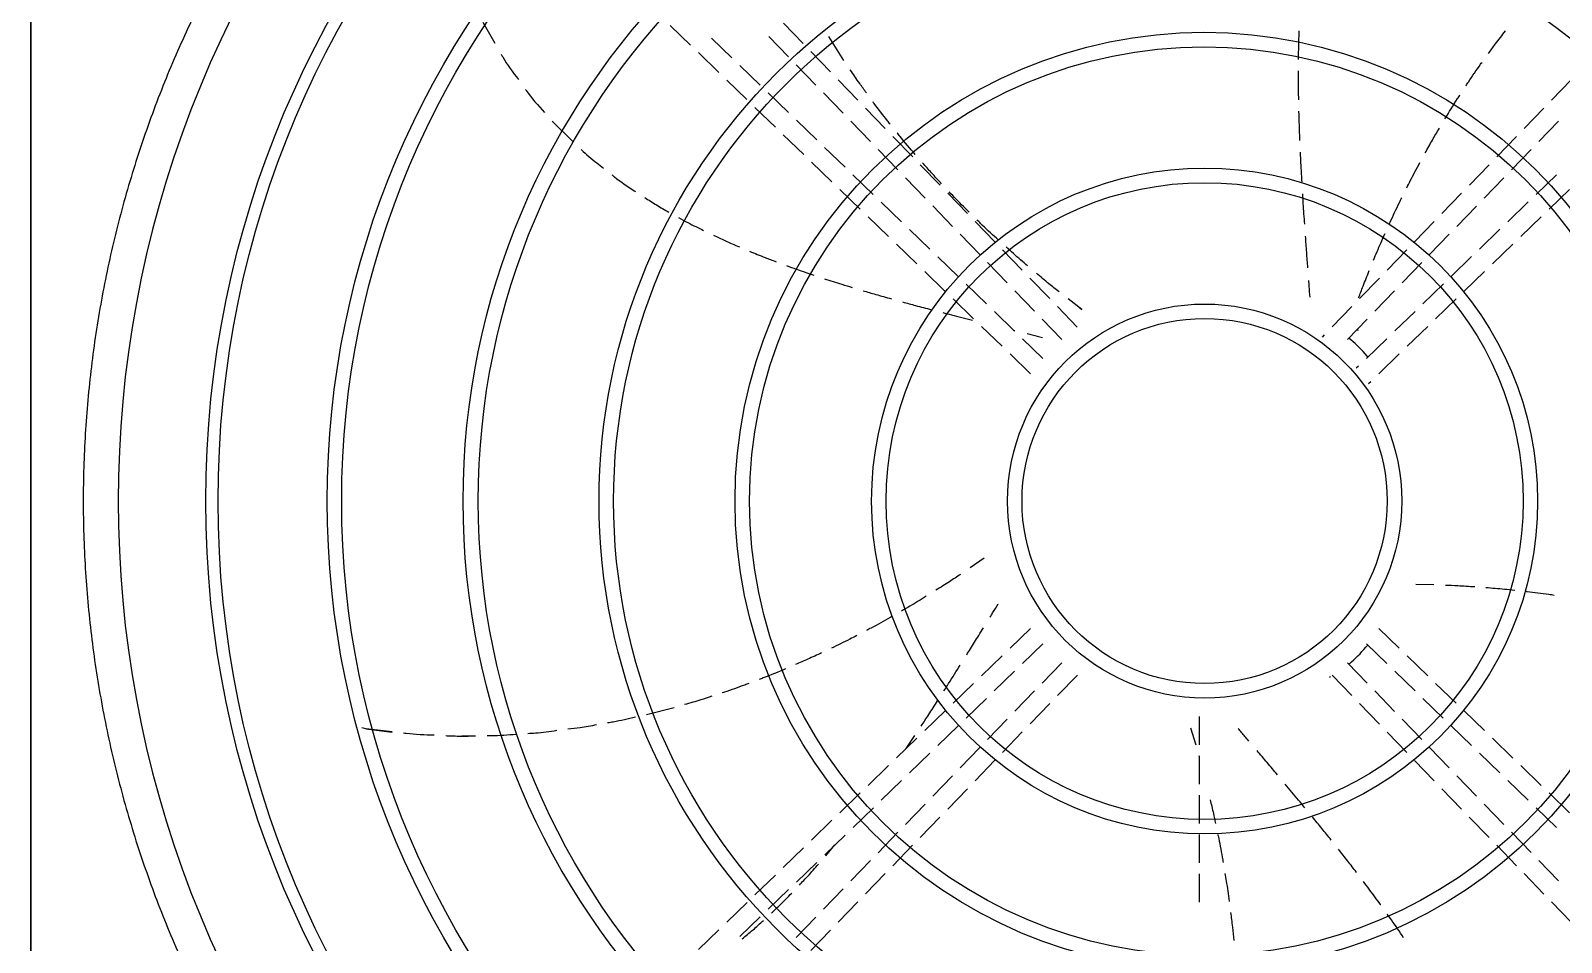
# Model space of a CAD drawing. Extents: x -1 to 275, y -26 to 150.
# Drawn here: x 87.61 to 102.94, y 45.76 to 54.9 of the extents above; entities that cross this region are included whole.
import ezdxf

# ---------------------------------------------------------------- set-up
doc = ezdxf.new("R2010")
doc.units = 0
doc.header["$MEASUREMENT"] = 0
doc.layers.get('0').update_dxf_attribs({"linetype": 'CONTINUOUS'})

msp = doc.modelspace()

# ---------------------------------------------------------------- linework, layer by layer
at = {"color": 7, "linetype": 'Continuous', "lineweight": 25}
for p, q in [((87.6075, 57.59329), (87.6075, 42.77045)), ((87.60919, 57.59329), (87.60919, 42.77045)), ((92.13583, 54.9816), (92.25738, 54.76877)), ((94.01248, 54.94796), (94.21662, 54.75058)), ((95.34448, 54.76552), (95.148, 54.96872)), ((94.63137, 54.62338), (94.42822, 54.81981)), ((95.0018, 54.83674), (95.19898, 54.63281)), ((95.75348, 54.59617), (95.60124, 54.83632)), ((94.29536, 54.67444), (94.49977, 54.4768)), ((95.61903, 54.48156), (95.42197, 54.68538)), ((94.91525, 54.34889), (94.71166, 54.54574)), ((95.27548, 54.55369), (95.47304, 54.34936)), ((94.57913, 54.40007), (94.78232, 54.2036)), ((95.89333, 54.19788), (95.69591, 54.40206)), ((103.03748, 54.40332), (102.84018, 54.19927)), ((94.86251, 54.12607), (95.06653, 53.92879)), ((95.19778, 54.07571), (94.99474, 54.27204)), ((95.54899, 54.27082), (95.74644, 54.06661)), ((92.83179, 53.98728), (93.04049, 53.78106)), ((95.48152, 53.80136), (95.27786, 53.99828)), ((95.82336, 53.98706), (96.02, 53.78368)), ((96.1665, 53.91536), (95.96965, 54.11895)), ((102.76254, 54.11897), (102.56553, 53.91522)), ((102.71282, 53.78436), (102.90985, 53.98814)), ((95.14585, 53.8521), (95.35009, 53.65461)), ((96.44162, 53.63082), (96.24403, 53.83517)), ((102.48821, 53.83525), (102.29081, 53.6311)), ((95.76458, 53.52767), (95.56004, 53.72544)), ((96.0964, 53.70466), (96.2939, 53.5004)), ((102.43854, 53.50069), (102.63548, 53.70437)), ((95.42901, 53.57831), (95.63285, 53.38122)), ((96.71593, 53.34712), (96.5181, 53.55172)), ((102.21408, 53.55174), (102.01692, 53.34783)), ((96.04766, 53.25395), (95.84402, 53.45086)), ((96.37077, 53.42091), (96.56792, 53.21701)), ((102.16468, 53.21745), (102.36161, 53.42113)), ((102.8888, 53.45149), (102.68481, 53.25425)), ((95.71293, 53.30379), (95.91719, 53.10629)), ((96.9904, 53.06326), (96.7926, 53.26783)), ((101.93981, 53.26808), (101.74208, 53.06358)), ((102.8153, 53.1066), (103.01952, 53.30406)), ((96.33014, 52.98082), (96.1264, 53.17782)), ((96.64411, 53.13821), (96.84165, 52.93391)), ((101.89093, 52.93434), (102.0879, 53.13804)), ((102.60631, 53.17834), (102.402, 52.98079)), ((95.99577, 53.03031), (96.20049, 52.83236)), ((96.61331, 52.70702), (96.41013, 52.90348)), ((97.2645, 52.77977), (97.06683, 52.98421)), ((101.66524, 52.98412), (101.46795, 52.78007)), ((102.32309, 52.9045), (102.11879, 52.70696)), ((102.53255, 52.83321), (102.73629, 53.0302)), ((96.28034, 52.75515), (96.48423, 52.55801)), ((96.91806, 52.85488), (97.11483, 52.65138)), ((101.61765, 52.6517), (101.81414, 52.85491)), ((102.24797, 52.55804), (102.45303, 52.75632)), ((96.89715, 52.43258), (96.69308, 52.62989)), ((97.5399, 52.49495), (97.34188, 52.69974)), ((101.39047, 52.69994), (101.19315, 52.49587)), ((102.03994, 52.63072), (101.83532, 52.43287)), ((96.56376, 52.48111), (96.7687, 52.28295)), ((97.19201, 52.57155), (97.38924, 52.36757)), ((101.34373, 52.36841), (101.54035, 52.57175)), ((101.96379, 52.28326), (102.16938, 52.48205)), ((97.17944, 52.15963), (96.97589, 52.35644)), ((97.46487, 52.28935), (97.66308, 52.08436)), ((97.81508, 52.21036), (97.61609, 52.41615)), ((101.11608, 52.41615), (100.91735, 52.21063)), ((101.06936, 52.08465), (101.26696, 52.28901)), ((101.75694, 52.35708), (101.55224, 52.15916)), ((96.84775, 52.20652), (97.0522, 52.00884)), ((98.09075, 51.92525), (97.89232, 52.13047)), ((98.1359, 52.10052), (97.99798, 52.20668)), ((100.84015, 52.13078), (100.64212, 51.92597)), ((101.67968, 52.00856), (101.88509, 52.20717)), ((97.46271, 51.88572), (97.25969, 52.08203)), ((97.73965, 52.00517), (97.93611, 51.80199)), ((98.11327, 52.11746), (98.11272, 52.11745)), ((98.13004, 52.10479), (98.1357, 52.10052)), ((98.1357, 52.10052), (98.1359, 52.10052)), ((100.7961, 51.80203), (100.99294, 52.00561)), ((101.47303, 52.08257), (101.2698, 51.88606)), ((97.13267, 51.93103), (97.33721, 51.73326)), ((97.45669, 51.89155), (97.46575, 51.88933)), ((100.56461, 51.84581), (100.54289, 51.82334)), ((101.39532, 51.73361), (101.60016, 51.93167)), ((97.74686, 51.61098), (97.54268, 51.8084)), ((101.18966, 51.80857), (100.98587, 51.61153)), ((97.41749, 51.65563), (97.62262, 51.45729)), ((100.90658, 51.53486), (100.88454, 51.51355)), ((101.11044, 51.45815), (101.31497, 51.65592)), ((101.00756, 51.35868), (101.03054, 51.3809)), ((97.15817, 49.60895), (97.01656, 49.51144)), ((101.48096, 49.35016), (101.48116, 49.35016)), ((101.48116, 49.35016), (101.66206, 49.34538)), ((97.29749, 49.15125), (97.29807, 49.15125)), ((97.62295, 48.90676), (97.41753, 48.70814)), ((101.31506, 48.70773), (101.10954, 48.90645)), ((97.33726, 48.63052), (97.13242, 48.43246)), ((97.54287, 48.55552), (97.74639, 48.75229)), ((100.98604, 48.75204), (101.18989, 48.55493)), ((101.60038, 48.43185), (101.39538, 48.63007)), ((97.25928, 48.2813), (97.46278, 48.47807)), ((97.93699, 48.56266), (97.73939, 48.3583)), ((100.99274, 48.35833), (100.79546, 48.56237)), ((101.26987, 48.4776), (101.47355, 48.28067)), ((97.0523, 48.35499), (96.84828, 48.15773)), ((97.89221, 48.23316), (98.09086, 48.4386)), ((100.62543, 48.4154), (100.62053, 48.42262)), ((100.64152, 48.43838), (100.84009, 48.23302)), ((101.88454, 48.1571), (101.67963, 48.35523)), ((96.97646, 48.00785), (97.17954, 48.20421)), ((97.66308, 48.27938), (97.46583, 48.07537)), ((97.6169, 47.94842), (97.81509, 48.1534)), ((100.91737, 48.15309), (101.11549, 47.94819)), ((101.26653, 48.07517), (101.06937, 48.27908)), ((101.5522, 48.20462), (101.75629, 48.00728)), ((94.05213, 48.11179), (93.77489, 48.04078)), ((96.76801, 48.08011), (96.56415, 47.883)), ((97.38924, 47.99616), (97.19137, 47.79152)), ((99.31107, 48.02252), (99.31107, 47.73817)), ((101.54053, 47.7918), (101.34381, 47.99524)), ((102.16827, 47.88276), (101.96445, 48.07983)), ((90.96465, 47.89949), (90.92449, 47.90887)), ((90.964, 47.89949), (90.92453, 47.90873)), ((90.964, 47.89949), (91.2301, 47.86686)), ((90.96465, 47.89949), (90.964, 47.89949)), ((91.22971, 47.86821), (90.96465, 47.89949)), ((96.69317, 47.73393), (96.8966, 47.93063)), ((97.34128, 47.66337), (97.5399, 47.86879)), ((99.22565, 47.90913), (99.2763, 47.7392)), ((101.19324, 47.86777), (101.39069, 47.66357)), ((101.83584, 47.93037), (102.03917, 47.73377)), ((91.87912, 47.8275), (91.98898, 47.82509)), ((91.98897, 47.82455), (91.98965, 47.82455)), ((96.48421, 47.80571), (96.28032, 47.60856)), ((96.37679, 47.70184), (96.46369, 47.83162)), ((97.11539, 47.71294), (96.91796, 47.50875)), ((101.81477, 47.50816), (101.61706, 47.71264)), ((102.453, 47.60744), (102.24783, 47.80583)), ((96.20068, 47.53156), (95.99558, 47.33324)), ((96.41023, 47.46036), (96.6138, 47.65719)), ((97.06706, 47.37976), (97.26493, 47.58441)), ((99.30751, 47.62884), (99.31107, 47.61608)), ((99.31107, 47.62872), (99.31107, 47.34463)), ((101.46751, 47.58412), (101.6656, 47.37925)), ((102.11839, 47.65716), (102.32269, 47.45962)), ((102.73617, 47.33364), (102.53162, 47.53143)), ((96.12656, 47.18607), (96.33094, 47.38368)), ((96.8414, 47.42957), (96.64372, 47.22513)), ((102.08804, 47.22554), (101.89175, 47.42855)), ((102.40166, 47.38326), (102.60613, 47.18557)), ((95.91719, 47.25745), (95.7129, 47.05992)), ((96.79233, 47.09563), (96.9899, 47.29996)), ((99.31107, 47.23512), (99.31107, 46.9516)), ((101.74286, 47.29934), (101.94007, 47.09538)), ((103.01954, 47.05966), (102.81537, 47.25707)), ((95.84403, 46.91289), (96.04779, 47.10991)), ((96.5671, 47.14588), (96.37071, 46.94277)), ((102.36162, 46.9426), (102.16489, 47.14606)), ((102.68502, 47.10929), (102.88884, 46.91221)), ((95.63348, 46.98313), (95.42947, 46.78587)), ((96.51798, 46.81189), (96.71514, 47.0158)), ((102.01659, 47.01625), (102.21403, 46.81205)), ((95.56062, 46.63886), (95.76416, 46.83566)), ((96.29367, 46.8631), (96.09634, 46.65901)), ((99.31107, 46.84092), (99.31107, 46.55726)), ((102.63545, 46.65939), (102.43838, 46.86321)), ((95.34935, 46.70839), (95.14599, 46.51176)), ((95.57075, 46.62826), (95.66295, 46.7378)), ((96.244, 46.52853), (96.44152, 46.73281)), ((102.29078, 46.73267), (102.48822, 46.52848)), ((95.27735, 46.36496), (95.48112, 46.56199)), ((96.02043, 46.5805), (95.82324, 46.37655)), ((102.90915, 46.37632), (102.71206, 46.58016)), ((95.06623, 46.43464), (94.86189, 46.23707)), ((95.97007, 46.24522), (96.1674, 46.44931)), ((99.31107, 46.44682), (99.31107, 46.16299)), ((102.565, 46.44906), (102.76238, 46.24493)), ((94.78271, 46.16051), (94.57904, 45.96358)), ((94.99473, 46.09169), (95.1986, 46.28881)), ((95.7466, 46.2973), (95.54962, 46.09357)), ((95.69592, 45.96169), (95.89257, 46.16507)), ((102.83911, 46.16557), (103.03665, 45.96127)), ((94.7117, 45.81803), (94.91552, 46.0151)), ((95.472, 46.0133), (95.27522, 45.80978)), ((94.49948, 45.88665), (94.29506, 45.689)), ((95.42158, 45.67796), (95.619, 45.88214))]:
    msp.add_line(p, q, dxfattribs=at)
for centre, radius in [((99.35942, 50.18248), 9.99706), ((99.35942, 50.18187), 9.87436), ((99.35942, 50.18248), 8.78089), ((99.35942, 50.18187), 8.63615), ((99.35942, 50.18187), 7.41998), ((99.36561, 50.18196), 7.27453), ((99.35942, 50.18187), 6.05846), ((99.35942, 50.18187), 5.9131), ((99.35942, 50.18187), 4.69694), ((99.35942, 50.18187), 4.55158), ((99.36561, 50.18187), 3.33542), ((99.36561, 50.18196), 3.18997), ((99.36561, 50.18187), 1.9739), ((99.36561, 50.18196), 1.82845)]:
    msp.add_circle(centre, radius)
for centre, radius, start, end in [((99.36453, 50.18187), 10.89215, 277.952419, 82.047581), ((99.36479, 50.18187), 10.88004, 137.062968, 222.937036)]:
    msp.add_arc(centre, radius, start, end, dxfattribs=at)
for points, knots in [([(91.53413, 42.77045), (91.67666, 42.62471), (91.9638, 42.33112), (92.42865, 41.91994), (92.92123, 41.52942), (93.44251, 41.16462), (93.99053, 40.82744), (94.56326, 40.52083), (95.15806, 40.24731), (95.77155, 40.00927), (96.40072, 39.80843), (97.04224, 39.64622), (97.6925, 39.52367), (98.34779, 39.44135), (99.0045, 39.39939), (99.65919, 39.39747), (100.30774, 39.43487), (100.94675, 39.51034), (101.57303, 39.62229), (102.18436, 39.769), (102.77827, 39.94848), (103.35556, 40.1596), (103.91996, 40.4031), (104.47467, 40.681), (105.01952, 40.99467), (105.55133, 41.34387), (106.06731, 41.72831), (106.56405, 42.14697), (107.03821, 42.59838), (107.48632, 43.08028), (107.90567, 43.59052), (108.2937, 44.12652), (108.64811, 44.68531), (108.96701, 45.26365), (109.24894, 45.85825), (109.49292, 46.46578), (109.69812, 47.08216), (109.86439, 47.70376), (109.99208, 48.32702), (110.08193, 48.94925), (110.1349, 49.56742), (110.15233, 50.18186), (110.1349, 50.7963), (110.08193, 51.41447), (109.99208, 52.0367), (109.8644, 52.65997), (109.69812, 53.28157), (109.49293, 53.89794), (109.24895, 54.50546), (108.96702, 55.10006), (108.64812, 55.67842), (108.2937, 56.23721), (107.90567, 56.77321), (107.48633, 57.28344), (107.03822, 57.76534), (106.56405, 58.21676), (106.06732, 58.63542), (105.55134, 59.01986), (105.01953, 59.36906), (104.47468, 59.68273), (103.91997, 59.96063), (103.35557, 60.20413), (102.77828, 60.41525), (102.18437, 60.59472), (101.57305, 60.74144), (100.94676, 60.85339), (100.30775, 60.92887), (99.6592, 60.96626), (99.00452, 60.96434), (98.34781, 60.92238), (97.69251, 60.84007), (97.04225, 60.71752), (96.40073, 60.55531), (95.77157, 60.35447), (95.15808, 60.11643), (94.56327, 59.84291), (93.99054, 59.5363), (93.44252, 59.19912), (92.92125, 58.83433), (92.42867, 58.4438), (91.96381, 58.03262), (91.67666, 57.73902), (91.53413, 57.59329)], [0, 0, 0, 0, 0.01189592, 0.02396584, 0.03619649, 0.04857359, 0.06108194, 0.07373471, 0.0864717, 0.09927432, 0.11212355, 0.12500004, 0.13787625, 0.15072533, 0.16352795, 0.17626509, 0.18891813, 0.20142621, 0.21380317, 0.22603385, 0.23810393, 0.25000004, 0.2618959, 0.27396585, 0.28619652, 0.29857361, 0.31108196, 0.32373474, 0.33647171, 0.34927432, 0.36212355, 0.37500004, 0.38787624, 0.40072531, 0.41352793, 0.42626506, 0.4389181, 0.45142619, 0.46380314, 0.47603381, 0.48810388, 0.50000001, 0.51189586, 0.52396581, 0.53619649, 0.54857357, 0.56108191, 0.57373469, 0.58647168, 0.59927428, 0.6121235, 0.62499999, 0.63787621, 0.65072529, 0.66352791, 0.67626502, 0.68891805, 0.70142614, 0.71380312, 0.72603376, 0.73810387, 0.74999998, 0.76189582, 0.77396578, 0.78619645, 0.79857355, 0.81108188, 0.82373468, 0.83647168, 0.84927427, 0.86212351, 0.87499998, 0.88787621, 0.90072531, 0.91352792, 0.92626504, 0.93891808, 0.95142617, 0.96380314, 0.97603381, 0.98810396, 1, 1, 1, 1]), ([(100.84311, 39.39447), (101.05753, 39.42764), (101.48639, 39.49398), (102.12068, 39.64199), (102.7455, 39.82488), (103.35815, 40.0455), (103.95656, 40.30213), (104.53856, 40.59411), (105.10207, 40.92031), (105.6451, 41.27961), (106.16569, 41.6707), (106.66199, 42.09219), (107.13223, 42.54257), (107.57472, 43.02025), (107.98788, 43.5235), (108.37024, 44.05054), (108.72043, 44.59947), (109.03721, 45.16835), (109.31943, 45.75514), (109.5661, 46.35774), (109.77633, 46.97399), (109.94937, 47.60171), (110.0846, 48.23864), (110.18154, 48.88251), (110.23984, 49.53102), (110.2593, 50.18186), (110.23984, 50.8327), (110.18154, 51.48121), (110.0846, 52.12509), (109.94937, 52.76202), (109.77633, 53.38973), (109.5661, 54.00599), (109.31944, 54.60859), (109.03721, 55.19537), (108.72044, 55.76425), (108.37025, 56.31319), (107.98788, 56.84023), (107.57472, 57.34348), (107.13223, 57.82115), (106.662, 58.27154), (106.1657, 58.69303), (105.64511, 59.08412), (105.10208, 59.44342), (104.53856, 59.76963), (103.95657, 60.0616), (103.35816, 60.31823), (102.74551, 60.53886), (102.12069, 60.72175), (101.4864, 60.86976), (101.05755, 60.93609), (100.84312, 60.96926)], [0, 0, 0, 0, 0.02083334, 0.04166665, 0.06250003, 0.08333335, 0.10416665, 0.125, 0.1458333, 0.16666668, 0.18749997, 0.20833336, 0.22916668, 0.25000001, 0.27083332, 0.29166664, 0.31250001, 0.33333334, 0.35416664, 0.37499996, 0.39583334, 0.41666666, 0.43749998, 0.4583333, 0.47916665, 0.5, 0.5208333, 0.54166664, 0.5625, 0.58333332, 0.60416664, 0.62499998, 0.64583333, 0.66666665, 0.68749999, 0.70833331, 0.72916664, 0.74999997, 0.77083333, 0.79166666, 0.81249999, 0.83333331, 0.85416669, 0.875, 0.89583335, 0.91666666, 0.9375, 0.95833334, 0.97916668, 1, 1, 1, 1]), ([(101.09832, 39.39446), (101.35118, 39.44051), (101.85689, 39.5326), (102.60073, 39.7381), (103.32907, 39.99171), (104.03748, 40.29706), (104.72268, 40.65131), (105.38118, 41.05306), (106.00972, 41.50021), (106.60518, 41.99056), (107.16459, 42.52166), (107.68517, 43.09088), (108.16433, 43.69538), (108.59969, 44.33215), (108.98907, 44.99803), (109.33054, 45.68971), (109.6224, 46.40373), (109.86321, 47.13655), (110.05175, 47.88452), (110.1871, 48.64393), (110.26859, 49.41098), (110.29579, 50.18188), (110.26858, 50.95277), (110.1871, 51.71982), (110.05175, 52.47923), (109.8632, 53.2272), (109.6224, 53.96002), (109.33053, 54.67405), (108.98906, 55.36572), (108.59967, 56.0316), (108.16432, 56.66837), (107.68516, 57.27287), (107.16458, 57.84209), (106.60517, 58.37319), (106.00971, 58.86354), (105.38116, 59.31068), (104.72266, 59.71243), (104.03747, 60.06668), (103.32905, 60.37203), (102.60071, 60.62564), (101.85688, 60.83114), (101.35116, 60.92323), (101.0983, 60.96927)], [0, 0, 0, 0, 0.02500002, 0.05000002, 0.07500002, 0.10000003, 0.12499999, 0.15000004, 0.17499999, 0.20000003, 0.22500003, 0.25, 0.27500001, 0.30000002, 0.325, 0.35000002, 0.375, 0.4, 0.42500002, 0.45000001, 0.47500003, 0.50000003, 0.52499999, 0.55000001, 0.57500001, 0.6, 0.62500003, 0.65, 0.67500002, 0.70000003, 0.72500002, 0.75000002, 0.77499999, 0.80000001, 0.825, 0.85000003, 0.87500003, 0.89999998, 0.92500001, 0.95, 0.975, 1, 1, 1, 1]), ([(90.92879, 57.59329), (90.78328, 57.42182), (90.49225, 57.07888), (90.09587, 56.53241), (89.73076, 55.96495), (89.40099, 55.37609), (89.10701, 54.76862), (88.85008, 54.14456), (88.63109, 53.50621), (88.45082, 52.85585), (88.30993, 52.19585), (88.20894, 51.52857), (88.14819, 50.85644), (88.12792, 50.18187), (88.14819, 49.5073), (88.20894, 48.83516), (88.30993, 48.16789), (88.45082, 47.50788), (88.63109, 46.85753), (88.85008, 46.21917), (89.10701, 45.59511), (89.40099, 44.98765), (89.73076, 44.39879), (90.09588, 43.83132), (90.49225, 43.28485), (90.78328, 42.94191), (90.92879, 42.77045)], [0, 0, 0, 0, 0.04166667, 0.08333333, 0.125, 0.16666666, 0.20833334, 0.25000002, 0.29166668, 0.33333335, 0.375, 0.41666669, 0.45833337, 0.49999998, 0.54166666, 0.58333334, 0.62500004, 0.66666665, 0.70833332, 0.75000002, 0.7916667, 0.83333334, 0.87500001, 0.91666668, 0.95833336, 1, 1, 1, 1]), ([(100.30993, 54.89386), (100.30752, 54.82275), (100.30428, 54.72723), (100.30356, 54.63168), (100.30338, 54.60726)], [0, 0, 0, 0, 0.74440751, 1, 1, 1, 1]), ([(102.20932, 54.66751), (102.23138, 54.69825), (102.28659, 54.77523), (102.34515, 54.84969), (102.38032, 54.8944)], [0, 0, 0, 0, 0.39944591, 1, 1, 1, 1]), ([(92.31981, 54.65946), (92.32502, 54.65024), (92.37539, 54.56107), (92.43767, 54.47897), (92.49352, 54.40535)], [0, 0, 0, 0, 0.10339207, 1, 1, 1, 1]), ([(95.9787, 54.27197), (95.95594, 54.30289), (95.89994, 54.37897), (95.84735, 54.45745), (95.81614, 54.50404)], [0, 0, 0, 0, 0.40642054, 1, 1, 1, 1]), ([(100.30226, 54.4933), (100.30226, 54.4932), (100.30153, 54.42916), (100.30246, 54.33217), (100.30432, 54.23532), (100.30495, 54.20238)], [0, 0, 0, 0, 0.00104442, 0.66025061, 1, 1, 1, 1]), ([(101.98352, 54.34361), (101.99149, 54.3558), (102.03869, 54.42798), (102.0921, 54.50623), (102.1392, 54.57096), (102.1439, 54.57742)], [0, 0, 0, 0, 0.15458064, 0.9155957, 1, 1, 1, 1]), ([(92.56312, 54.30555), (92.56521, 54.30255), (92.62215, 54.22059), (92.69023, 54.14677), (92.75582, 54.07566)], [0, 0, 0, 0, 0.03663548, 1, 1, 1, 1]), ([(96.21717, 53.95699), (96.20764, 53.96884), (96.15318, 54.03652), (96.0953, 54.11142), (96.04872, 54.17562), (96.04446, 54.1815)], [0, 0, 0, 0, 0.16161629, 0.92321009, 1, 1, 1, 1]), ([(101.77227, 54.01109), (101.8135, 54.07885), (101.86239, 54.15919), (101.91469, 54.23865), (101.92287, 54.25109)], [0, 0, 0, 0, 0.84343876, 1, 1, 1, 1]), ([(100.30713, 54.08833), (100.30838, 54.04115), (100.31098, 53.94319), (100.315, 53.84529), (100.31708, 53.79453)], [0, 0, 0, 0, 0.48157207, 1, 1, 1, 1]), ([(96.46808, 53.65347), (96.41598, 53.71409), (96.35448, 53.78564), (96.29485, 53.86019), (96.28573, 53.87159)], [0, 0, 0, 0, 0.84707943, 1, 1, 1, 1]), ([(101.5751, 53.66976), (101.59868, 53.71267), (101.64377, 53.79477), (101.69316, 53.87768), (101.71673, 53.91724)], [0, 0, 0, 0, 0.52277898, 1, 1, 1, 1]), ([(93.12211, 53.7026), (93.17301, 53.65731), (93.24497, 53.59326), (93.32144, 53.53451), (93.34383, 53.51731)], [0, 0, 0, 0, 0.70723301, 1, 1, 1, 1]), ([(100.32211, 53.67802), (100.32435, 53.62945), (100.32894, 53.52982), (100.33474, 53.43025), (100.33771, 53.37923)], [0, 0, 0, 0, 0.48754648, 1, 1, 1, 1]), ([(96.73199, 53.36045), (96.69794, 53.39666), (96.63407, 53.4646), (96.57074, 53.53688), (96.54117, 53.57063)], [0, 0, 0, 0, 0.53304752, 1, 1, 1, 1]), ([(101.39054, 53.32054), (101.40197, 53.34363), (101.44297, 53.4264), (101.48881, 53.51159), (101.52187, 53.57301)], [0, 0, 0, 0, 0.27889732, 1, 1, 1, 1]), ([(93.43099, 53.44937), (93.43914, 53.443), (93.51081, 53.38692), (93.58876, 53.33159), (93.66055, 53.28599), (93.6642, 53.28367)], [0, 0, 0, 0, 0.10855999, 0.95473773, 1, 1, 1, 1]), ([(93.75796, 53.224), (93.79733, 53.19841), (93.87633, 53.14706), (93.9582, 53.10038), (93.99927, 53.07696)], [0, 0, 0, 0, 0.49831673, 1, 1, 1, 1]), ([(97.00722, 53.07711), (96.98815, 53.09574), (96.92196, 53.1604), (96.85495, 53.23046), (96.80724, 53.28034)], [0, 0, 0, 0, 0.28801389, 1, 1, 1, 1]), ([(100.34468, 53.26091), (100.34668, 53.22828), (100.35292, 53.12654), (100.35989, 53.02483), (100.36463, 52.95574)], [0, 0, 0, 0, 0.32073884, 1, 1, 1, 1]), ([(101.21789, 52.96298), (101.21982, 52.9673), (101.2505, 53.03586), (101.29121, 53.122), (101.33304, 53.20546), (101.34111, 53.22155)], [0, 0, 0, 0, 0.0515203, 0.81709371, 1, 1, 1, 1]), ([(94.09651, 53.02299), (94.12804, 53.0056), (94.2109, 52.95993), (94.29573, 52.91801), (94.34827, 52.89205)], [0, 0, 0, 0, 0.38063605, 1, 1, 1, 1]), ([(97.2931, 52.80347), (97.2891, 52.80709), (97.23296, 52.85779), (97.1639, 52.92279), (97.09824, 52.98755), (97.08615, 52.99947)], [0, 0, 0, 0, 0.05896179, 0.82678494, 1, 1, 1, 1]), ([(94.44668, 52.845), (94.48496, 52.82674), (94.57066, 52.78586), (94.65799, 52.74858), (94.70631, 52.72795)], [0, 0, 0, 0, 0.44658647, 1, 1, 1, 1]), ([(100.37319, 52.83428), (100.37506, 52.80773), (100.38067, 52.72828), (100.38841, 52.6235), (100.39428, 52.54525), (100.39617, 52.51991)], [0, 0, 0, 0, 0.25338042, 0.75820199, 1, 1, 1, 1]), ([(101.05776, 52.59601), (101.08124, 52.65264), (101.11731, 52.73967), (101.15823, 52.83013), (101.17252, 52.86172)], [0, 0, 0, 0, 0.65078455, 1, 1, 1, 1]), ([(94.80827, 52.68495), (94.8596, 52.66372), (94.94758, 52.62734), (95.03674, 52.59403), (95.07387, 52.58016)], [0, 0, 0, 0, 0.58350666, 1, 1, 1, 1]), ([(97.59337, 52.5374), (97.54596, 52.57787), (97.47448, 52.63889), (97.4012, 52.70559), (97.37652, 52.72806)], [0, 0, 0, 0, 0.6631535, 1, 1, 1, 1]), ([(95.17891, 52.54072), (95.24301, 52.51749), (95.33313, 52.48482), (95.42406, 52.45454), (95.45032, 52.44579)], [0, 0, 0, 0, 0.71116452, 1, 1, 1, 1]), ([(97.90769, 52.27814), (97.87385, 52.30492), (97.79926, 52.36394), (97.72245, 52.42842), (97.68049, 52.46364)], [0, 0, 0, 0, 0.45365536, 1, 1, 1, 1]), ([(100.90823, 52.21775), (100.92273, 52.25674), (100.95587, 52.34585), (100.99348, 52.43874), (101.01464, 52.49098)], [0, 0, 0, 0, 0.43754448, 1, 1, 1, 1]), ([(95.55773, 52.40985), (95.61577, 52.39102), (95.70834, 52.36099), (95.80148, 52.33283), (95.83622, 52.32233)], [0, 0, 0, 0, 0.62701032, 1, 1, 1, 1]), ([(95.94431, 52.28957), (95.98673, 52.27703), (96.08115, 52.2491), (96.17595, 52.22255), (96.22817, 52.20792)], [0, 0, 0, 0, 0.4492195, 1, 1, 1, 1]), ([(100.40567, 52.39341), (100.40723, 52.37279), (100.41143, 52.31707), (100.41565, 52.26139), (100.4183, 52.22631)], [0, 0, 0, 0, 0.37004927, 1, 1, 1, 1]), ([(96.33908, 52.17719), (96.38317, 52.16508), (96.47997, 52.1385), (96.57708, 52.11308), (96.62997, 52.09924)], [0, 0, 0, 0, 0.45544393, 1, 1, 1, 1]), ([(96.74412, 52.06951), (96.77252, 52.06217), (96.87143, 52.0366), (96.97053, 52.01175), (97.04118, 51.99404)], [0, 0, 0, 0, 0.28717143, 1, 1, 1, 1]), ([(98.11327, 52.11745), (98.11378, 52.11706), (98.11484, 52.11627), (98.11867, 52.11337), (98.12396, 52.10938), (98.128, 52.10633), (98.13004, 52.10479)], [0, 0, 0, 0, 0.2360288, 0.48492993, 0.74046576, 1, 1, 1, 1]), ([(97.58871, 51.85936), (97.60533, 51.85531), (97.65615, 51.84293), (97.70693, 51.83058), (97.74111, 51.82227)], [0, 0, 0, 0, 0.32699072, 1, 1, 1, 1]), ([(100.90506, 51.89119), (100.90428, 51.89166), (100.90216, 51.89291), (100.89698, 51.89468), (100.89147, 51.89596), (100.88719, 51.89548), (100.88637, 51.89538)], [0, 0, 0, 0, 0.15949577, 0.43227039, 0.89123346, 1, 1, 1, 1]), ([(100.99948, 51.62469), (100.99067, 51.63591), (100.93506, 51.70669), (100.86644, 51.76554), (100.8087, 51.81506)], [0, 0, 0, 0, 0.15857925, 1, 1, 1, 1]), ([(96.92063, 49.44724), (96.88427, 49.42292), (96.80506, 49.36995), (96.71997, 49.31655), (96.67394, 49.28767)], [0, 0, 0, 0, 0.4590241, 1, 1, 1, 1]), ([(96.57758, 49.22775), (96.52398, 49.19474), (96.44363, 49.14525), (96.35728, 49.09584), (96.32855, 49.07939)], [0, 0, 0, 0, 0.66716669, 1, 1, 1, 1]), ([(101.77762, 49.34066), (101.81879, 49.33901), (101.91389, 49.33519), (102.01396, 49.32828), (102.07071, 49.32436)], [0, 0, 0, 0, 0.43287459, 1, 1, 1, 1]), ([(102.18364, 49.31599), (102.24452, 49.31128), (102.33833, 49.30402), (102.43688, 49.29321), (102.47148, 49.28942)], [0, 0, 0, 0, 0.64892692, 1, 1, 1, 1]), ([(102.58308, 49.27758), (102.5873, 49.27714), (102.66156, 49.26929), (102.75603, 49.25731), (102.84878, 49.24335), (102.86697, 49.24062)], [0, 0, 0, 0, 0.04619717, 0.81291294, 1, 1, 1, 1]), ([(97.21695, 49.01976), (97.22552, 49.03365), (97.25259, 49.07749), (97.27961, 49.12131), (97.29807, 49.15125)], [0, 0, 0, 0, 0.31677713, 1, 1, 1, 1]), ([(96.23246, 49.02396), (96.22714, 49.02089), (96.16099, 48.98269), (96.07729, 48.93662), (95.99551, 48.89412), (95.98049, 48.88631)], [0, 0, 0, 0, 0.06673795, 0.82860265, 1, 1, 1, 1]), ([(96.98319, 48.64252), (96.99528, 48.66189), (97.03545, 48.72624), (97.09098, 48.8159), (97.13444, 48.8862), (97.15, 48.91137)], [0, 0, 0, 0, 0.21657344, 0.71952385, 1, 1, 1, 1]), ([(95.88263, 48.83526), (95.85891, 48.82279), (95.77702, 48.77972), (95.68973, 48.73756), (95.62773, 48.70761)], [0, 0, 0, 0, 0.28962741, 1, 1, 1, 1]), ([(95.5276, 48.66037), (95.48278, 48.63919), (95.39839, 48.59933), (95.31001, 48.56136), (95.26858, 48.54355)], [0, 0, 0, 0, 0.53117169, 1, 1, 1, 1]), ([(100.80937, 48.54798), (100.81896, 48.55553), (100.88963, 48.61124), (100.94839, 48.67995), (100.99917, 48.73934)], [0, 0, 0, 0, 0.13564383, 1, 1, 1, 1]), ([(95.16859, 48.50016), (95.09463, 48.4692), (95.00774, 48.43283), (94.91857, 48.39919), (94.9053, 48.39419)], [0, 0, 0, 0, 0.85117589, 1, 1, 1, 1]), ([(96.75489, 48.27963), (96.77063, 48.30433), (96.82564, 48.39068), (96.88002, 48.47745), (96.91886, 48.53939)], [0, 0, 0, 0, 0.28603904, 1, 1, 1, 1]), ([(94.80201, 48.35501), (94.78771, 48.34957), (94.70645, 48.31864), (94.61736, 48.28673), (94.54202, 48.2623), (94.53523, 48.2601)], [0, 0, 0, 0, 0.16266608, 0.92447643, 1, 1, 1, 1]), ([(94.42959, 48.22574), (94.3928, 48.21353), (94.30282, 48.18366), (94.21159, 48.15782), (94.15767, 48.14254)], [0, 0, 0, 0, 0.40887519, 1, 1, 1, 1]), ([(96.52709, 47.92744), (96.55227, 47.96568), (96.6075, 48.04954), (96.6617, 48.13407), (96.69119, 48.18005)], [0, 0, 0, 0, 0.45598561, 1, 1, 1, 1]), ([(93.66571, 48.0164), (93.5917, 47.99914), (93.49885, 47.97749), (93.40504, 47.96157), (93.386, 47.95835)], [0, 0, 0, 0, 0.79707561, 1, 1, 1, 1]), ([(91.64986, 47.83549), (91.55588, 47.8384), (91.45272, 47.84159), (91.3509, 47.85388), (91.34183, 47.85498)], [0, 0, 0, 0, 0.91094237, 1, 1, 1, 1]), ([(92.47366, 47.84403), (92.38854, 47.83653), (92.29039, 47.82789), (92.19227, 47.82808), (92.17923, 47.8281)], [0, 0, 0, 0, 0.86718784, 1, 1, 1, 1]), ([(92.87718, 47.88195), (92.80589, 47.87164), (92.70947, 47.85771), (92.6125, 47.85245), (92.58723, 47.85108)], [0, 0, 0, 0, 0.73941863, 1, 1, 1, 1]), ([(93.2753, 47.93909), (93.22057, 47.92875), (93.12559, 47.91081), (93.02972, 47.90014), (92.9891, 47.89562)], [0, 0, 0, 0, 0.57618242, 1, 1, 1, 1]), ([(99.80918, 47.7776), (99.79604, 47.79308), (99.76013, 47.8354), (99.72423, 47.87768), (99.70146, 47.9045)], [0, 0, 0, 0, 0.36580278, 1, 1, 1, 1]), ([(92.06445, 47.82787), (91.97307, 47.82518), (91.87366, 47.82226), (91.7749, 47.82823), (91.76691, 47.82871)], [0, 0, 0, 0, 0.91908325, 1, 1, 1, 1]), ([(100.09472, 47.43982), (100.07779, 47.45998), (100.02675, 47.52073), (99.95868, 47.60123), (99.90753, 47.66158), (99.89069, 47.68146)], [0, 0, 0, 0, 0.24980516, 0.75291187, 1, 1, 1, 1]), ([(100.36976, 47.10985), (100.34872, 47.13537), (100.28361, 47.21437), (100.21791, 47.29291), (100.17344, 47.34607)], [0, 0, 0, 0, 0.32305188, 1, 1, 1, 1]), ([(99.42129, 47.18857), (99.43222, 47.14345), (99.45073, 47.06707), (99.46763, 46.98599), (99.47455, 46.95281)], [0, 0, 0, 0, 0.59075464, 1, 1, 1, 1]), ([(100.63288, 46.78591), (100.60236, 46.8241), (100.54006, 46.90206), (100.47682, 46.97927), (100.44457, 47.01865)], [0, 0, 0, 0, 0.48985766, 1, 1, 1, 1]), ([(99.49798, 46.84274), (99.49902, 46.83786), (99.51474, 46.76417), (99.53263, 46.67081), (99.54794, 46.57922), (99.55084, 46.56193)], [0, 0, 0, 0, 0.05447578, 0.82148954, 1, 1, 1, 1]), ([(100.88656, 46.46212), (100.85751, 46.49997), (100.79751, 46.57814), (100.73639, 46.65542), (100.70486, 46.69529)], [0, 0, 0, 0, 0.48416948, 1, 1, 1, 1]), ([(95.30704, 46.33416), (95.33629, 46.36497), (95.4013, 46.43346), (95.4634, 46.50459), (95.49756, 46.54372)], [0, 0, 0, 0, 0.44988429, 1, 1, 1, 1]), ([(99.56947, 46.4515), (99.57384, 46.42611), (99.58945, 46.33543), (99.60253, 46.23996), (99.61195, 46.17121)], [0, 0, 0, 0, 0.27992058, 1, 1, 1, 1]), ([(101.12899, 46.1365), (101.12844, 46.13727), (101.09084, 46.19016), (101.03306, 46.26833), (100.97501, 46.34508), (100.95552, 46.37086)], [0, 0, 0, 0, 0.00977442, 0.66748489, 1, 1, 1, 1]), ([(95.02851, 46.05517), (95.0552, 46.08016), (95.12425, 46.14483), (95.19033, 46.21255), (95.23087, 46.25409)], [0, 0, 0, 0, 0.38645719, 1, 1, 1, 1]), ([(99.62598, 46.06117), (99.63222, 46.01246), (99.64406, 45.92013), (99.65287, 45.82463), (99.65703, 45.77951)], [0, 0, 0, 0, 0.5276329, 1, 1, 1, 1]), ([(101.35859, 45.80723), (101.31813, 45.86711), (101.26432, 45.94673), (101.20845, 46.0249), (101.19459, 46.04429)], [0, 0, 0, 0, 0.75189874, 1, 1, 1, 1]), ([(94.73287, 45.79561), (94.76973, 45.82542), (94.84321, 45.88486), (94.91313, 45.94848), (94.94798, 45.9802)], [0, 0, 0, 0, 0.50149322, 1, 1, 1, 1])]:
    msp.add_open_spline(points, degree=3, knots=knots, dxfattribs=at)

doc.saveas('drawing.dxf')
